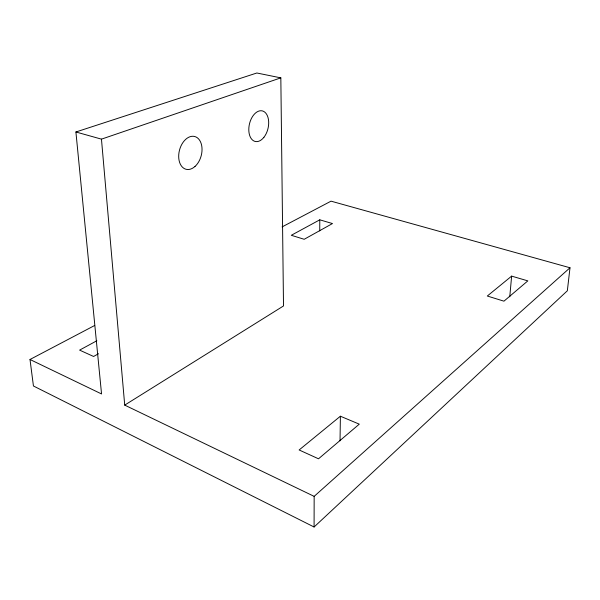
<?xml version="1.0" encoding="UTF-8"?>
<svg xmlns="http://www.w3.org/2000/svg" width="600" height="600" viewBox="0 0 600 600"><rect width="100%" height="100%" fill="white"/><g stroke="black" fill="none" stroke-linecap="round" stroke-linejoin="round"><path stroke-width="0.9" d="M94.688 325.47L30 359.49L33.435 385.987L314.085 527.002L314.16 496.365L570 267.765L331.035 201.165L282.105 226.897M319.74 230.903L319.793 219.825L332.483 223.553L304.2 239.288L291.293 235.29L319.793 219.825M340.028 440.827L340.395 416.22L359.28 424.155L318.517 458.798L299.13 449.978L340.395 416.22M509.768 296.775L511.635 276.12L527.835 280.875L503.955 301.17L487.312 296.017L511.635 276.12M570 267.765L567.338 290.79L314.085 527.002M75.907 131.985L101.46 139.148L124.718 405.112L283.507 305.955L280.83 77.865L256.845 72.998L75.907 131.985L101.55 393.952L30 359.49M98.49 353.737L93.585 356.468L79.605 350.115L96.833 340.77M101.46 139.148L280.83 77.865M124.718 405.112L314.16 496.365M263.88 137.34A15.705 9.555 -77.1 0 0 263.565 111.345A15.705 9.555 -77.1 0 0 248.798 129.87A15.705 9.555 -77.1 0 0 263.88 137.34M195.022 166.44A16.957 11.212 -75.1 0 0 197.303 137.752A16.957 11.212 -75.1 0 0 178.762 154.462A16.957 11.212 -75.1 0 0 195.022 166.44"/></g></svg>
